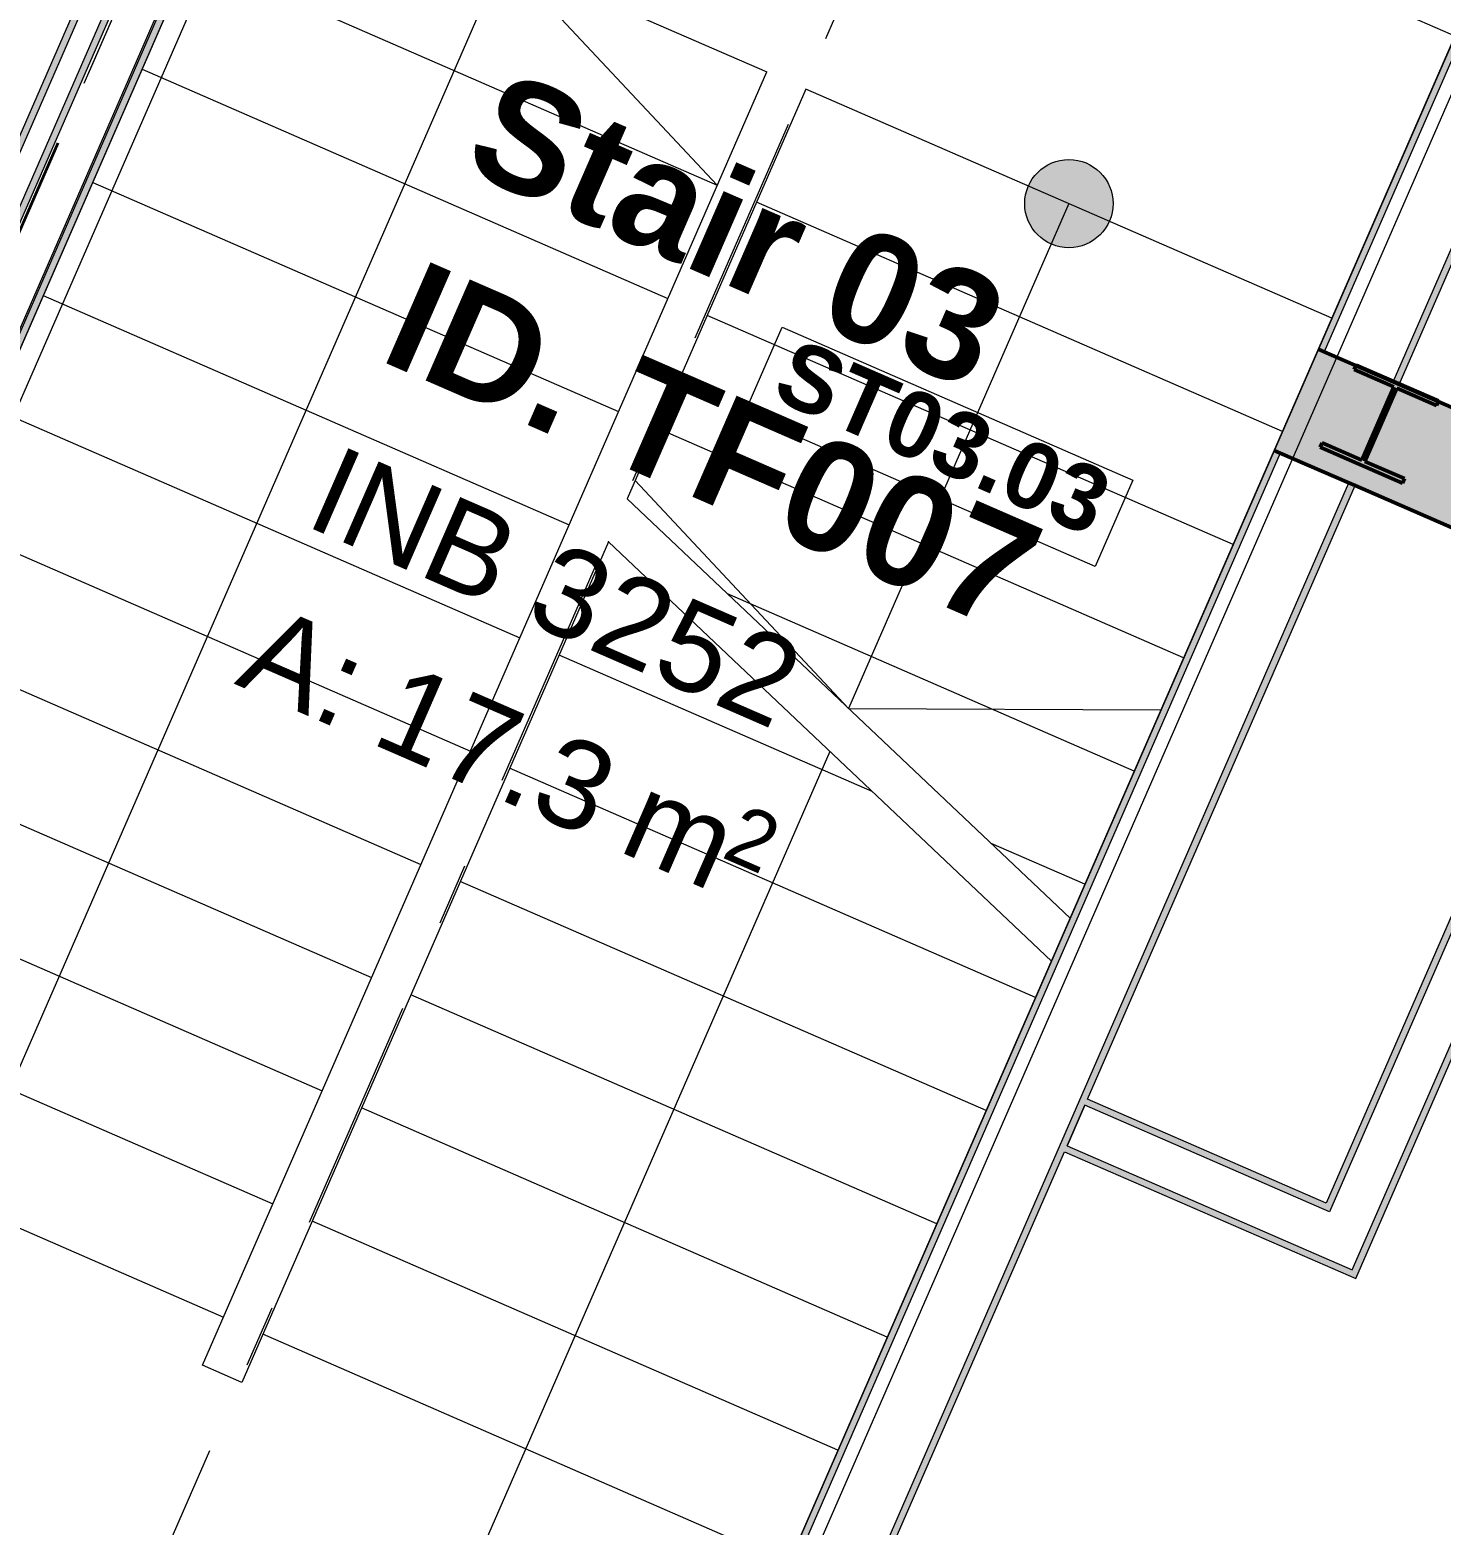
# Model space of a CAD drawing. Header units: millimetres. Extents: x -50172 to 90294, y -80883 to 25069.
# Drawn here: x 11467 to 14664, y -3783 to -393 of the extents above; entities that cross this region are included whole.
import ezdxf
from ezdxf.enums import TextEntityAlignment as Align

# ---------------------------------------------------------------- set-up
doc = ezdxf.new("R2010")
doc.units = ezdxf.units.MM
doc.header["$MEASUREMENT"] = 0
doc.linetypes.add('DGN Style 4', pattern=[5938.379518, 2967.335175, -1483.667587, 3.709169, -1483.667587])
doc.linetypes.add('Double Dashed', pattern=[1093.611073, 529.166651, -211.666656, 141.111112, -211.666656])
for name, color, linetype in [('A-05-M_Gross_Int_Circulation', 7, 'Continuous'), ('A-15-M_Column_Int', 7, 'Continuous'), ('A-15-MG_Structural_Grid', 7, 'Continuous'), ('A-20-M_Floor_Slab', 7, 'Continuous'), ('A-25-M_Wall_Int', 7, 'Continuous'), ('New_A-15-MG_Structural_Grid_Phase_2', 7, 'Continuous')]:
    doc.layers.add(name, color=color, linetype=linetype)
for name, color, linetype, lineweight, true_color in [('A-05-M_Gross_Int_Circulation_Pen_No__74', 7, 'Continuous', 20, 0x606060), ('A-15-M_Column_Int_Pen_No__28', 7, 'Continuous', 50, 0x2a2a2a), ('A-15-MG_Structural_Grid_Pen_No__163', 7, 'Continuous', 0, 0x750077), ('A-25-M_Wall_Int_Pen_No__107', 7, 'Continuous', 15, 0xa6a6a6), ('A-25-M_Wall_Int_Pen_No__27', 7, 'Continuous', 50, 0x2a2a2a), ('New_A-15-MG_Structural_Grid_Phase_2_Pen_No__222', 7, 'Continuous', 13, 0x65af33)]:
    doc.layers.add(name, color=color, linetype=linetype, lineweight=lineweight, true_color=true_color)
for name, color, linetype, lineweight in [('A-20-M_Floor_Slab_Pen_No__89', 8, 'Continuous', 20), ('A-25-M_Wall_Int_Pen_No__1', 7, 'Continuous', 13), ('A-30-M_Stair_Pen_No__1', 7, 'Continuous', 13), ('A-30-M_Stair_Pen_No__2', 8, 'Continuous', 15), ('ArchiCAD Zone Stamps_Pen_No__9', 7, 'Continuous', 13), ('New_A-15-MG_Structural_Grid_Pen_No__8', 7, 'Continuous', 35), ('New_A-95-P_Text_1_50_GA_Pen_No__1', 7, 'Continuous', 13)]:
    doc.layers.add(name, color=color, linetype=linetype, lineweight=lineweight)
doc.styles.add('GENERATED_STYLE_1', font='')
doc.styles.add('GENERATED_STYLE_2', font='')
doc.styles.add('GENERATED_STYLE_3', font='')
doc.styles.add('GENERATED_STYLE_4', font='')
doc.styles.get('GENERATED_STYLE_1').set_extended_font_data('Arial', bold=True)
doc.styles.get('GENERATED_STYLE_2').set_extended_font_data('Swis721 BT', bold=True)
doc.styles.get('GENERATED_STYLE_3').set_extended_font_data('Arial')
doc.styles.get('GENERATED_STYLE_4').set_extended_font_data('Swis721 BT')

# ---------------------------------------------------------------- blocks, each defined once
blk = doc.blocks.new('Stair 03_INB 3252_10_1', base_point=(12780.6, -1779.5))
at = {"layer": 'A-05-M_Gross_Int_Circulation_Pen_No__74', "linetype": 'Continuous'}
for p, q in [((12943.2, 2203.9), (10185.1, -4121.5)), ((12614.2, -5180.7), (15080.6, 475.5))]:
    blk.add_line(p, q, dxfattribs=at)
at = {"layer": 'ArchiCAD Zone Stamps_Pen_No__9'}
for tag, height, style, p in [('ROOM_NAME', 250, 'GENERATED_STYLE_1', (12541.3, -478.7)), ('zoneNameLine2', 250, 'GENERATED_STYLE_1', (12352.9, -910.9)), ('ROOM_NUMBER', 200, 'GENERATED_STYLE_3', (12164.5, -1331.6)), ('measuredAreaCode', 200, 'GENERATED_STYLE_3', (12007.4, -1691.7)), ('DUMMY_649', 200, 'GENERATED_STYLE_3', (12314.8, -1825.7)), ('DUMMY_650', 200, 'GENERATED_STYLE_3', (12804.2, -2039.1)), ('DUMMY_651', 133.3, 'GENERATED_STYLE_3', (13083.5, -2145.6))]:
    blk.add_attdef(tag, text='', height=height, rotation=336.4404, dxfattribs=dict(at, style=style)).set_placement(p, align=Align.TOP_LEFT)
blk = doc.blocks.new('Slab_1_1', base_point=(7696.6, 5872.1))
at = {"layer": 'A-20-M_Floor_Slab_Pen_No__89', "linetype": 'Continuous', "flags": 128}
blk.add_lwpolyline([(31982.9, -13626.4), (12656.3, -5199.1), (14737.9, -425.5), (12206.2, 678.5), (10067.8, -4225.5), (4375.8, -1743.6), (7696.6, 5872.1), (7484.7, 6099.8), (7408.6, 6181.5), (7708, 6474.6), (7630.9, 6558.3), (10938, 9637), (15227.2, 7766.9), (17293.9, 12506.6), (15858.3, 14038.4), (17354.4, 15444.2), (18384.5, 14995), (19410.6, 17348.4), (53757.3, 2371.5)], dxfattribs=at)
blk = doc.blocks.new('Wall_14_1', base_point=(13425.5, 4199.7))
at = {"layer": 'A-25-M_Wall_Int_Pen_No__107', "linetype": 'Continuous'}
blk.add_hatch(color=256, dxfattribs=at).paths.add_polyline_path([(12498.1, 1785.2), (10094.5, -3727.2), (10102.2, -3746.9), (12511.9, 1779.2)])
at = {"layer": 'A-25-M_Wall_Int_Pen_No__1', "linetype": 'Continuous'}
blk.add_line((10094.5, -3727.2), (12498.1, 1785.2), dxfattribs=at)
at = {"layer": 'A-25-M_Wall_Int_Pen_No__1', "linetype": 'Continuous', "flags": 128}
blk.add_lwpolyline([(10102.2, -3746.9), (13492.7, 4028.5)], dxfattribs=at)
blk = doc.blocks.new('Wall_17_1', base_point=(10131, -4128))
at = {"layer": 'A-25-M_Wall_Int_Pen_No__107', "linetype": 'Continuous'}
for points in [[(12730.8, 2159.5), (10011.8, -4076), (10025.6, -4082), (12744.5, 2153.5)], [(10131, -4128), (12850, 2107.5), (12836.2, 2113.5), (10117.2, -4122)]]:
    blk.add_hatch(color=256, dxfattribs=at).paths.add_polyline_path(points)
at = {"layer": 'A-25-M_Wall_Int_Pen_No__1', "linetype": 'Continuous'}
for p, q in [((12744.5, 2153.5), (10025.6, -4082)), ((10117.2, -4122), (12836.2, 2113.5))]:
    blk.add_line(p, q, dxfattribs=at)
at = {"layer": 'A-25-M_Wall_Int_Pen_No__1', "linetype": 'Continuous', "flags": 128}
for points in [[(12730.8, 2159.5), (10011.8, -4076)], [(10131, -4128), (12850, 2107.5)]]:
    blk.add_lwpolyline(points, dxfattribs=at)
blk = doc.blocks.new('Wall_21_1', base_point=(12614.2, -5180.7))
at = {"layer": 'A-25-M_Wall_Int_Pen_No__107', "linetype": 'Continuous'}
for points in [[(15187.4, 720.4), (14386, -1117.5), (14399.7, -1123.4), (15201.1, 714.4)], [(15356.9, 646.5), (14555.5, -1191.4), (14569.3, -1197.4), (15370.7, 640.5)], [(14286, -1346.6), (12614.2, -5180.7), (12627.9, -5186.7), (14299.8, -1352.6)], [(14455.6, -1420.6), (12783.8, -5254.7), (12797.5, -5260.7), (14469.4, -1426.6)]]:
    blk.add_hatch(color=256, dxfattribs=at).paths.add_polyline_path(points)
at = {"layer": 'A-25-M_Wall_Int_Pen_No__107', "linetype": 'Continuous', "lineweight": 0, "true_color": 0x535353}
for points in [[(14386, -1117.5), (14286, -1346.6), (14299.8, -1352.6), (14399.7, -1123.4)], [(14399.7, -1123.4), (14299.8, -1352.6), (14455.6, -1420.6), (14555.5, -1191.4)], [(14555.5, -1191.4), (14455.6, -1420.6), (14469.4, -1426.6), (14569.3, -1197.4)]]:
    blk.add_hatch(color=251, dxfattribs=at).paths.add_polyline_path(points)
at = {"layer": 'A-25-M_Wall_Int_Pen_No__1', "linetype": 'Continuous'}
for p, q in [((15201.1, 714.4), (14399.7, -1123.4)), ((14555.5, -1191.4), (15356.9, 646.5)), ((14299.8, -1352.6), (12627.9, -5186.7)), ((12783.8, -5254.7), (14455.6, -1420.6))]:
    blk.add_line(p, q, dxfattribs=at)
at = {"layer": 'A-25-M_Wall_Int_Pen_No__1', "linetype": 'Continuous', "flags": 128}
for points in [[(14569.3, -1197.4), (15370.7, 640.5)], [(15080.6, 475.5), (12614.2, -5180.7)], [(13862.8, -2817.6), (14469.4, -1426.6)], [(13816.9, -2923), (13856.8, -2831.3)], [(12797.5, -5260.7), (13810.9, -2936.7)]]:
    blk.add_lwpolyline(points, dxfattribs=at)
at = {"layer": 'A-25-M_Wall_Int_Pen_No__27', "linetype": 'Continuous'}
for p, q in [((14399.7, -1123.4), (14386, -1117.5)), ((14555.5, -1191.4), (14399.7, -1123.4)), ((14569.3, -1197.4), (14555.5, -1191.4)), ((14286, -1346.6), (14299.8, -1352.6)), ((14299.8, -1352.6), (14455.6, -1420.6)), ((14455.6, -1420.6), (14469.4, -1426.6))]:
    blk.add_line(p, q, dxfattribs=at)
blk = doc.blocks.new('Wall_22_1', base_point=(13679.5, -2737.6))
at = {"layer": 'A-25-M_Wall_Int_Pen_No__107', "linetype": 'Continuous'}
for points in [[(14403.6, -3053.4), (13862.8, -2817.6), (13856.8, -2831.3), (14411.4, -3073.1)], [(13810.9, -2936.7), (14470.8, -3224.5), (14463.1, -3204.8), (13816.9, -2923)]]:
    blk.add_hatch(color=256, dxfattribs=at).paths.add_polyline_path(points)
at = {"layer": 'A-25-M_Wall_Int_Pen_No__1', "linetype": 'Continuous'}
for p, q in [((14411.4, -3073.1), (13856.8, -2831.3)), ((13816.9, -2923), (14463.1, -3204.8))]:
    blk.add_line(p, q, dxfattribs=at)
at = {"layer": 'A-25-M_Wall_Int_Pen_No__1', "linetype": 'Continuous', "flags": 128}
for points in [[(13856.8, -2831.3), (13816.9, -2923)], [(14403.6, -3053.4), (13862.8, -2817.6)], [(13810.9, -2936.7), (14470.8, -3224.5)]]:
    blk.add_lwpolyline(points, dxfattribs=at)
blk = doc.blocks.new('Wall_23_1', base_point=(14403.6, -3053.4))
at = {"layer": 'A-25-M_Wall_Int_Pen_No__107', "linetype": 'Continuous'}
for points in [[(15010.2, -1662.4), (14403.6, -3053.4), (14411.4, -3073.1), (15023.9, -1668.4)], [(14470.8, -3224.5), (15129.4, -1714.3), (15115.6, -1708.3), (14463.1, -3204.8)]]:
    blk.add_hatch(color=256, dxfattribs=at).paths.add_polyline_path(points)
at = {"layer": 'A-25-M_Wall_Int_Pen_No__1', "linetype": 'Continuous'}
for p, q in [((15023.9, -1668.4), (14411.4, -3073.1)), ((14463.1, -3204.8), (15115.6, -1708.3))]:
    blk.add_line(p, q, dxfattribs=at)
at = {"layer": 'A-25-M_Wall_Int_Pen_No__1', "linetype": 'Continuous', "flags": 128}
for points in [[(15010.2, -1662.4), (14403.6, -3053.4)], [(15129.4, -1714.3), (15010.2, -1662.4)], [(14470.8, -3224.5), (15129.4, -1714.3)]]:
    blk.add_lwpolyline(points, dxfattribs=at)
blk = doc.blocks.new('Wall_69_1', base_point=(14386, -1117.5))
at = {"layer": 'A-25-M_Wall_Int_Pen_No__107', "linetype": 'Continuous', "lineweight": 0, "true_color": 0x535353}
blk.add_hatch(color=251, dxfattribs=at).paths.add_polyline_path([(14469.4, -1426.6), (17160.6, -2600.1), (17035.1, -2272.6), (14569.3, -1197.4)])
at = {"layer": 'A-25-M_Wall_Int_Pen_No__27', "linetype": 'Continuous', "flags": 128}
for points in [[(17035.1, -2272.6), (14569.3, -1197.4)], [(14469.4, -1426.6), (17160.6, -2600.1)]]:
    blk.add_lwpolyline(points, dxfattribs=at)
blk = doc.blocks.new('Universal Columns Column 19_2')
at = {"layer": 'A-15-M_Column_Int', "linetype": 'Continuous', "lineweight": 0, "true_color": 0xffffff}
h = blk.add_hatch(dxfattribs=at)
h.set_pattern_fill('613_01__a5_STUCCO_0001', style=0, pattern_type=2)
h.set_pattern_definition([(286.3, (0, 0), (-3213820, 11866500), [3000, -14992680]), (309.93, (992000, -2522800), (-1760680, 765780), [4670, -4288600]), (111.49, (-168200, -712500), (765800, 1760700), [7100, -2708200]), (111.49, (-238700, -1062700), (765800, 1760700), [7100, -2708200]), (111.49, (-566500, -1578300), (765800, 1760700), [7100, -2708200]), (111.49, (-655700, -1708100), (765800, 1760700), [7100, -2708200]), (111.494, (-465300, -1834400), (765800, 1760700), [7100, -2708200]), (111.494, (-104200, -1931700), (765800, 1760700), [7100, -2708200]), (111.494, (257800, -2002000), (765800, 1760700), [7100, -2708200]), (183.06, (-194600, -886000), (2526450, 994900), [11200, -4282100]), (183.06, (-349700, -1079650), (2526450, 994900), [11200, -4282100]), (183.06, (116350, -2076500), (2526450, 994900), [11200, -4282100]), (111.49, (-350400, -1231700), (765800, 1760700), [7100, -2708200]), (111.49, (-502900, -1720200), (765800, 1760700), [7100, -2708200]), (111.494, (-274000, -1895900), (765800, 1760700), [7100, -2708200]), (111.494, (322000, -2155100), (765800, 1760700), [7100, -2708200]), (48.06, (-367140, -1412600), (765780, 1760680), [10500, -6061050]), (48.06, (-236400, -1671930), (765780, 1760680), [10520, -6061050]), (48.06, (-93300, -549600), (765800, 1760700), [10500, -6061050]), (48.06, (189050, -378800), (765800, 1760700), [10500, -6061050]), (48.06, (50600, -207200), (765800, 1760700), [10500, -6061050]), (48.06, (563700, -450600), (765800, 1760700), [10500, -6061050]), (48.06, (904800, -517960), (765780, 1760680), [10500, -6061050]), (48.06, (1265960, -877540), (765780, 1760680), [10500, -6061050]), (48.06, (1482600, -916100), (765780, 1760680), [10520, -6061050]), (48.06, (1273060, -1199550), (765780, 1760680), [10520, -6061050]), (48.06, (1211900, -1491860), (765780, 1760680), [10520, -6061050]), (48.06, (943500, -1689000), (765780, 1760680), [10520, -6061050]), (48.06, (1016600, -1999200), (765780, 1760680), [10520, -6061050]), (48.06, (801000, -2133260), (765780, 1760680), [10520, -6061050]), (48.06, (807600, -2293060), (765780, 1760680), [10520, -6061050]), (48.06, (630500, -2291960), (765780, 1760680), [10520, -6061050]), (48.06, (151700, -1607900), (765780, 1760680), [10520, -6061050]), (48.06, (70000, -1177460), (765780, 1760680), [10500, -6061050]), (48.06, (631750, -935800), (765780, 1760680), [10500, -6061050]), (48.06, (986700, -1181300), (765780, 1760680), [10500, -6061050]), (48.06, (850600, -1436000), (765780, 1760680), [10520, -6061050]), (48.06, (409300, -1365550), (765780, 1760680), [10500, -6061050]), (48.06, (488700, -1638000), (765780, 1760680), [10520, -6061050]), (48.06, (565600, -1787900), (765780, 1760680), [10520, -6061050]), (48.06, (297900, -886800), (765780, 1760680), [10500, -6061050]), (48.06, (277700, -629950), (765800, 1760700), [10500, -6061050]), (111.494, (551400, -2107800), (765800, 1760700), [7100, -2708200]), (111.494, (998900, -2140500), (765800, 1760700), [7100, -2708200]), (111.49, (707000, -1598400), (765800, 1760700), [7100, -2708200]), (111.494, (1193500, -1658100), (765800, 1760700), [7100, -2708200]), (111.49, (691100, -1191600), (765800, 1760700), [7100, -2708200]), (111.49, (1263300, -1334100), (765800, 1760700), [7100, -2708200]), (111.49, (979600, -866500), (765800, 1760700), [7100, -2708200]), (111.49, (1307600, -730700), (765800, 1760700), [7100, -2708200]), (111.49, (640400, -526600), (765800, 1760700), [7100, -2708200]), (111.49, (694500, -717200), (765800, 1760700), [7100, -2708200]), (111.49, (314700, -283700), (765800, 1760700), [7100, -2708200]), (111.49, (167600, -528500), (765800, 1760700), [7100, -2708200]), (111.49, (12400, -430600), (765800, 1760700), [7100, -2708200]), (111.49, (67100, -748000), (765800, 1760700), [7100, -2708200]), (111.49, (344000, -1091200), (765800, 1760700), [7100, -2708200]), (111.49, (29600, -939300), (765800, 1760700), [7100, -2708200]), (111.49, (438400, -757700), (765800, 1760700), [7100, -2708200]), (111.49, (-42600, -1373600), (765800, 1760700), [7100, -2708200]), (169.023, (65740, -1702860), (-7808487, 1302433), [10530, -17691000]), (169.023, (1133700, -1883880), (-7808487, 1302433), [10530, -17691000]), (169.023, (1445740, -1224800), (-7808487, 1302433), [10530, -17691000]), (169.023, (1047320, -1405880), (-7808487, 1302433), [10530, -17691000]), (169.023, (180300, -1357830), (-7808487, 1302433), [10530, -17691000]), (169.023, (-432670, -1577200), (-7808487, 1302433), [10530, -17691000]), (169.023, (223600, -966600), (-7808487, 1302433), [10530, -17691000]), (169.023, (1136430, -1014340), (-7808487, 1302433), [10530, -17691000]), (169.023, (1524220, -1021000), (-7808487, 1302433), [10530, -17691000]), (169.023, (1135220, -608810), (-7808487, 1302433), [10530, -17691000]), (169.023, (893470, -721350), (-7808487, 1302433), [10530, -17691000]), (169.023, (840820, -1017380), (-7808487, 1302433), [10530, -17691000]), (169.023, (46180, -1841170), (-7808487, 1302433), [10530, -17691000]), (169.023, (407640, -1861700), (-7808487, 1302433), [10530, -17691000]), (169.023, (845750, -1951000), (-7808487, 1302433), [10530, -17691000]), (48.06, (1350950, -1429200), (765780, 1760680), [10520, -6061050]), (48.06, (1140700, -2005970), (765780, 1760680), [10520, -6061050]), (48.06, (978100, -2309850), (765780, 1760680), [10520, -6061050]), (48.06, (198750, -158600), (765800, 1760700), [10500, -6061050]), (48.06, (458460, -261400), (765800, 1760700), [10500, -6061050]), (48.06, (772750, -448730), (765780, 1760680), [10500, -6061050]), (48.06, (1481360, -686060), (765780, 1760680), [10520, -6061050]), (48.06, (1667650, -817700), (765780, 1760680), [10520, -6061050]), (48.06, (1651400, -901750), (765780, 1760680), [10520, -6061050])])
h.paths.add_polyline_path([(-101.8, -101.6), (101.8, -101.6), (101.8, -90.6), (3.6, -90.6), (3.6, 90.6), (101.8, 90.6), (101.8, 101.6), (-101.8, 101.6), (-101.8, 90.6), (-3.6, 90.6), (-3.6, -90.6), (-101.8, -90.6)])
at = {"layer": 'A-15-M_Column_Int_Pen_No__28', "linetype": 'Continuous'}
for p, q in [((101.8, 101.6), (-101.8, 101.6)), ((-101.8, 101.6), (-101.8, 90.6)), ((-101.8, 90.6), (-3.6, 90.6)), ((-3.6, 90.6), (-3.6, -90.6)), ((3.6, -90.6), (3.6, 90.6)), ((3.6, 90.6), (101.8, 90.6)), ((101.8, 90.6), (101.8, 101.6)), ((-3.6, -90.6), (-101.8, -90.6)), ((-101.8, -90.6), (-101.8, -101.6)), ((-101.8, -101.6), (101.8, -101.6)), ((101.8, -90.6), (3.6, -90.6)), ((101.8, -101.6), (101.8, -90.6))]:
    blk.add_line(p, q, dxfattribs=at)
blk = doc.blocks.new('Standard grid marker')
at = {"layer": 'A-15-MG_Structural_Grid_Pen_No__163', "linetype": 'Double Dashed'}
blk.add_line((1000, 0), (29726, 0), dxfattribs=at)
at = {"layer": 'A-15-MG_Structural_Grid_Pen_No__163', "style": 'GENERATED_STYLE_4'}
for tag, p in [('AC_MarkerText_1_0', (-500, 41.2)), ('AC_MarkerText_1_1', (31226, 41.2))]:
    blk.add_attdef(tag, text='', height=350, rotation=90, dxfattribs=at).set_placement(p, align=Align.MIDDLE_CENTER)
blk = doc.blocks.new('ST01.03')
at = {"layer": 'A-30-M_Stair_Pen_No__1', "linetype": 'Continuous'}
for p, q in [((0, 1590), (0, 4399.048)), ((2697, 4399.048), (2697, 0)), ((650, 1355), (650, 3799.048)), ((2047, 3799.048), (2047, 0)), ((1300, 1120), (1300, 3199.048)), ((1300, 3199.048), (1397, 3199.048)), ((1397, 3199.048), (1397, 0)), ((0, 3080), (1300, 3080)), ((2697, 3080), (1397, 3080)), ((0, 2800), (1300, 2800)), ((2697, 2800), (1397, 2800)), ((0, 2520), (1300, 2520)), ((2697, 2520), (1397, 2520)), ((0, 2240), (1300, 2240)), ((2697, 2240), (1397, 2240)), ((0, 1960), (1300, 1960)), ((2697, 1960), (1397, 1960)), ((0, 1680), (1300, 1680)), ((2697, 1680), (1397, 1680)), ((0, 1590), (1300, 1120)), ((525.532, 1400), (1300, 1400)), ((2697, 1400), (1397, 1400)), ((2697, 1120), (1397, 1120)), ((2697, 840), (1397, 840)), ((2697, 560), (1397, 560)), ((2697, 280), (1397, 280)), ((2047, 0), (1397, 280)), ((2697, 0), (1397, 0)), ((2697, 0), (1397, 0))]:
    blk.add_line(p, q, dxfattribs=at)
blk.add_point((1300, 1120), dxfattribs=at)
blk = doc.blocks.new('ST01.03_2')
at = {"layer": 'A-30-M_Stair_Pen_No__2', "linetype": 'Continuous'}
blk.add_hatch(color=256, dxfattribs=at).paths.add_polyline_path([(750, 0, 1), (550, 0, 1)])
at = {"layer": 'A-30-M_Stair_Pen_No__1', "linetype": 'Continuous'}
for p, q in [((0, 1590), (0, 4399.048)), ((2697, 4399.048), (2697, 0)), ((650, 1355), (650, 3799.048)), ((2047, 3799.048), (2047, 0)), ((1300, 1120), (1300, 3199.048)), ((1300, 3199.048), (1397, 3199.048)), ((1397, 3199.048), (1397, 0)), ((0, 1590), (1300, 1120)), ((0, 0), (0, 1483.665)), ((0, 1483.665), (1300, 1013.665)), ((0, 1400), (231.414, 1400)), ((650, 1248.665), (0, 968.665)), ((650, 0), (650, 1248.665)), ((650, 1248.665), (1300, 968.665)), ((0, 1120), (1005.882, 1120)), ((1300, 0), (1300, 1013.665)), ((0, 840), (1300, 840)), ((0, 560), (1300, 560)), ((0, 280), (1300, 280)), ((2047, 0), (1397, 280)), ((0, 0), (1300, 0)), ((0, 0), (1300, 0)), ((2697, 0), (1397, 0))]:
    blk.add_line(p, q, dxfattribs=at)
blk.add_circle((650, 0), 100, dxfattribs=at)
blk = doc.blocks.new('Standard grid marker_43')
at = {"layer": 'New_A-15-MG_Structural_Grid_Phase_2_Pen_No__222', "linetype": 'Double Dashed'}
blk.add_line((948.6, 0), (36650.5, 0), dxfattribs=at)
at = {"layer": 'New_A-15-MG_Structural_Grid_Phase_2_Pen_No__222', "style": 'GENERATED_STYLE_4'}
for tag, p in [('AC_MarkerText_1_0', (-500, -588.3)), ('AC_MarkerText_1_1', (38099.1, -588.3))]:
    blk.add_attdef(tag, text='', height=350, rotation=90, dxfattribs=at).set_placement(p, align=Align.MIDDLE_CENTER)

msp = doc.modelspace()

# ---------------------------------------------------------------- linework, layer by layer
at = {"layer": 'New_A-15-MG_Structural_Grid_Pen_No__8', "linetype": 'DGN Style 4'}
msp.add_line((21023.9, 21123.2), (8233.4, -8209.4), dxfattribs=at)
at = {"layer": 'New_A-95-P_Text_1_50_GA_Pen_No__1', "linetype": 'Continuous', "flags": 128}
msp.add_lwpolyline([(13171.1, -1067.3), (13966.1, -1413.9), (13880.6, -1609.9), (13085.7, -1263.2)], close=True, dxfattribs=at)

# ---------------------------------------------------------------- block references
at = {"layer": 'A-05-M_Gross_Int_Circulation', "linetype": 'Continuous'}
ref = msp.add_blockref('Stair 03_INB 3252_10_1', (12780.6, -1779.5), dxfattribs=at)
ref.add_attrib('ROOM_NAME', 'Stair 03', dxfattribs={"layer": 'ArchiCAD Zone Stamps_Pen_No__9', "color": 7, "height": 250, "rotation": 336.4404, "style": 'GENERATED_STYLE_1'}).set_placement((12541.3, -478.7), align=Align.TOP_LEFT)
ref.add_attrib('ROOM_NUMBER', 'INB 3252', dxfattribs={"layer": 'ArchiCAD Zone Stamps_Pen_No__9', "color": 7, "height": 200, "rotation": 336.4404, "style": 'GENERATED_STYLE_3'}).set_placement((12164.5, -1331.6), align=Align.TOP_LEFT)
ref.add_attrib('zoneNameLine2', 'ID. TF007', dxfattribs={"layer": 'ArchiCAD Zone Stamps_Pen_No__9', "color": 7, "height": 250, "rotation": 336.4404, "style": 'GENERATED_STYLE_1'}).set_placement((12352.9, -910.9), align=Align.TOP_LEFT)
ref.add_attrib('measuredAreaCode', 'A: ', dxfattribs={"layer": 'ArchiCAD Zone Stamps_Pen_No__9', "color": 7, "height": 200, "rotation": 336.4404, "style": 'GENERATED_STYLE_3'}).set_placement((12007.4, -1691.7), align=Align.TOP_LEFT)
ref.add_attrib('DUMMY_649', '17.3', dxfattribs={"layer": 'ArchiCAD Zone Stamps_Pen_No__9', "color": 7, "height": 200, "rotation": 336.4404, "style": 'GENERATED_STYLE_3'}).set_placement((12314.8, -1825.7), align=Align.TOP_LEFT)
ref.add_attrib('DUMMY_650', ' m', dxfattribs={"layer": 'ArchiCAD Zone Stamps_Pen_No__9', "color": 7, "height": 200, "rotation": 336.4404, "style": 'GENERATED_STYLE_3'}).set_placement((12804.2, -2039.1), align=Align.TOP_LEFT)
ref.add_attrib('DUMMY_651', '2', dxfattribs={"layer": 'ArchiCAD Zone Stamps_Pen_No__9', "color": 7, "height": 133.3, "rotation": 336.4404, "style": 'GENERATED_STYLE_3'}).set_placement((13083.5, -2145.6), align=Align.TOP_LEFT)
at = {"layer": 'A-15-M_Column_Int', "linetype": 'Continuous', "zscale": 1000, "rotation": 156.4404149906862}
msp.add_blockref('Universal Columns Column 19_2', (14524.5, -1287), dxfattribs=at)
at = {"layer": 'A-15-MG_Structural_Grid', "color": 8, "linetype": 'Continuous', "lineweight": 15, "zscale": 1000, "rotation": 246.440411583993}
for p in [(20514.7, 19955.4), (21889.7, 19355.8)]:
    msp.add_blockref('Standard grid marker', p, dxfattribs=at)
at = {"layer": 'A-20-M_Floor_Slab', "color": 8, "linetype": 'Continuous', "lineweight": 20}
msp.add_blockref('Slab_1_1', (7696.6, 5872.1), dxfattribs=at)
at = {"layer": 'A-25-M_Wall_Int', "color": 250, "lineweight": 50, "true_color": 0x2a2a2a}
for name, p in [('Wall_14_1', (13425.5, 4199.7)), ('Wall_21_1', (12614.2, -5180.7)), ('Wall_17_1', (10131, -4128)), ('Wall_69_1', (14386, -1117.5)), ('Wall_23_1', (14403.6, -3053.4)), ('Wall_22_1', (13679.5, -2737.6))]:
    msp.add_blockref(name, p, dxfattribs=at)
at = {"layer": 'A-30-M_Stair_Pen_No__1', "linetype": 'Continuous', "zscale": 1000, "rotation": 156.4404115839926}
for name in ['ST01.03_2', 'ST01.03']:
    msp.add_blockref(name, (14416.7, -1047), dxfattribs=at)
at = {"layer": 'New_A-15-MG_Structural_Grid_Phase_2', "color": 8, "linetype": 'Continuous', "lineweight": 15, "zscale": 1000, "rotation": 246.440411583993}
msp.add_blockref('Standard grid marker_43', (12179.5, 840.1), dxfattribs=at)

# ---------------------------------------------------------------- texts
at = {"layer": 'New_A-95-P_Text_1_50_GA_Pen_No__1', "linetype": 'Continuous', "insert": (13565.7, -1247.4), "char_height": 150, "attachment_point": 2, "rotation": 336.4404, "style": 'GENERATED_STYLE_2'}
msp.add_mtext('\\A1;{\\fSwis721 BT|b1|i0|c0|p34;ST03.03}', dxfattribs=at)

doc.saveas('drawing.dxf')
